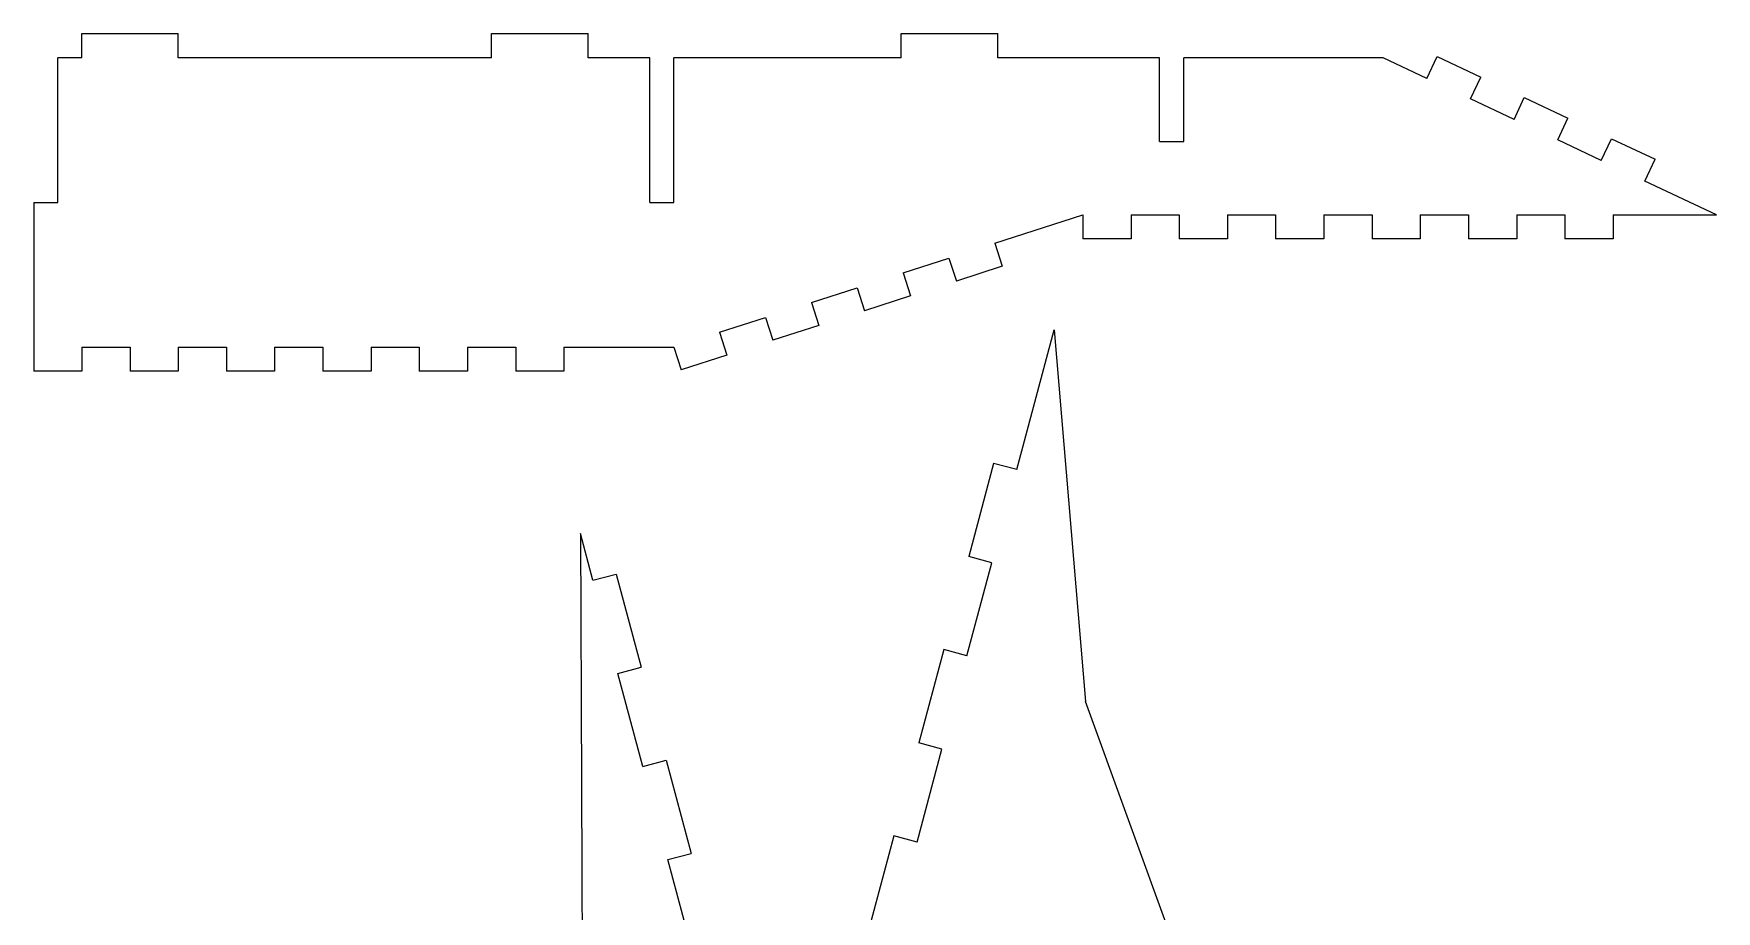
# Model space of a CAD drawing. Header units: inches. Extents: x -111 to 111, y -118 to 116.
# Drawn here: x -110.5 to 111.1, y 0.1 to 115.6 of the extents above; entities that cross this region are included whole.
import ezdxf

# ---------------------------------------------------------------- set-up
doc = ezdxf.new("R2010")
doc.units = ezdxf.units.IN
doc.header["$MEASUREMENT"] = 0

# ---------------------------------------------------------------- blocks, each defined once
blk = doc.blocks.new('block 2')
at = {"color": 7, "lineweight": 25, "true_color": 0xffffff}
blk.add_lwpolyline([(-5.44, 4.598), (-5.44, 3.504)], dxfattribs=at)
blk = doc.blocks.new('block 3')
at = {"color": 7, "lineweight": 25, "true_color": 0xffffff}
blk.add_lwpolyline([(-5.284, 4.598), (-5.284, 5.535)], dxfattribs=at)
blk = doc.blocks.new('block 4')
at = {"color": 7, "lineweight": 25, "true_color": 0xffffff}
blk.add_lwpolyline([(-5.128, 3.66), (-5.128, 3.504)], dxfattribs=at)
blk = doc.blocks.new('block 5')
at = {"color": 7, "lineweight": 25, "true_color": 0xffffff}
blk.add_lwpolyline([(-5.128, 5.535), (-5.128, 5.692)], dxfattribs=at)
blk = doc.blocks.new('block 6')
at = {"color": 7, "lineweight": 25, "true_color": 0xffffff}
blk.add_lwpolyline([(-4.815, 3.66), (-4.815, 3.504)], dxfattribs=at)
blk = doc.blocks.new('block 7')
at = {"color": 7, "lineweight": 25, "true_color": 0xffffff}
blk.add_lwpolyline([(-4.503, 3.66), (-4.503, 3.504)], dxfattribs=at)
blk = doc.blocks.new('block 8')
at = {"color": 7, "lineweight": 25, "true_color": 0xffffff}
blk.add_lwpolyline([(-4.503, 5.535), (-4.503, 5.692)], dxfattribs=at)
blk = doc.blocks.new('block 9')
at = {"color": 7, "lineweight": 25, "true_color": 0xffffff}
blk.add_lwpolyline([(-4.19, 3.66), (-4.19, 3.504)], dxfattribs=at)
blk = doc.blocks.new('block 10')
at = {"color": 7, "lineweight": 25, "true_color": 0xffffff}
blk.add_lwpolyline([(-3.878, 3.66), (-3.878, 3.504)], dxfattribs=at)
blk = doc.blocks.new('block 11')
at = {"color": 7, "lineweight": 25, "true_color": 0xffffff}
blk.add_lwpolyline([(-3.565, 3.66), (-3.565, 3.504)], dxfattribs=at)
blk = doc.blocks.new('block 12')
at = {"color": 7, "lineweight": 25, "true_color": 0xffffff}
blk.add_lwpolyline([(-3.253, 3.66), (-3.253, 3.504)], dxfattribs=at)
blk = doc.blocks.new('block 13')
at = {"color": 7, "lineweight": 25, "true_color": 0xffffff}
blk.add_lwpolyline([(-2.94, 3.66), (-2.94, 3.504)], dxfattribs=at)
blk = doc.blocks.new('block 14')
at = {"color": 7, "lineweight": 25, "true_color": 0xffffff}
blk.add_lwpolyline([(-2.628, 3.66), (-2.628, 3.504)], dxfattribs=at)
blk = doc.blocks.new('block 15')
at = {"color": 7, "lineweight": 25, "true_color": 0xffffff}
blk.add_lwpolyline([(-2.471, 5.535), (-2.471, 5.692)], dxfattribs=at)
blk = doc.blocks.new('block 16')
at = {"color": 7, "lineweight": 25, "true_color": 0xffffff}
blk.add_lwpolyline([(-2.315, 3.66), (-2.315, 3.504)], dxfattribs=at)
blk = doc.blocks.new('block 17')
at = {"color": 7, "lineweight": 25, "true_color": 0xffffff}
blk.add_lwpolyline([(-2.003, 3.66), (-2.003, 3.504)], dxfattribs=at)
blk = doc.blocks.new('block 18')
at = {"color": 7, "lineweight": 25, "true_color": 0xffffff}
blk.add_lwpolyline([(-1.846, 5.535), (-1.846, 5.692)], dxfattribs=at)
blk = doc.blocks.new('block 19')
at = {"color": 7, "lineweight": 25, "true_color": 0xffffff}
blk.add_lwpolyline([(-1.446, 4.598), (-1.446, 5.535)], dxfattribs=at)
blk = doc.blocks.new('block 20')
at = {"color": 7, "lineweight": 25, "true_color": 0xffffff}
blk.add_lwpolyline([(-1.29, 3.66), (-1.242, 3.512)], dxfattribs=at)
blk = doc.blocks.new('block 21')
at = {"color": 7, "lineweight": 25, "true_color": 0xffffff}
blk.add_lwpolyline([(-1.29, 4.598), (-1.29, 5.535)], dxfattribs=at)
blk = doc.blocks.new('block 22')
at = {"color": 7, "lineweight": 25, "true_color": 0xffffff}
blk.add_lwpolyline([(-2.003, 3.504), (-2.315, 3.504)], dxfattribs=at)
blk = doc.blocks.new('block 23')
at = {"color": 7, "lineweight": 25, "true_color": 0xffffff}
blk.add_lwpolyline([(-2.628, 3.504), (-2.94, 3.504)], dxfattribs=at)
blk = doc.blocks.new('block 24')
at = {"color": 7, "lineweight": 25, "true_color": 0xffffff}
blk.add_lwpolyline([(-3.253, 3.504), (-3.565, 3.504)], dxfattribs=at)
blk = doc.blocks.new('block 25')
at = {"color": 7, "lineweight": 25, "true_color": 0xffffff}
blk.add_lwpolyline([(-3.878, 3.504), (-4.19, 3.504)], dxfattribs=at)
blk = doc.blocks.new('block 26')
at = {"color": 7, "lineweight": 25, "true_color": 0xffffff}
blk.add_lwpolyline([(-4.503, 3.504), (-4.815, 3.504)], dxfattribs=at)
blk = doc.blocks.new('block 27')
at = {"color": 7, "lineweight": 25, "true_color": 0xffffff}
blk.add_lwpolyline([(-5.128, 3.504), (-5.44, 3.504)], dxfattribs=at)
blk = doc.blocks.new('block 28')
at = {"color": 7, "lineweight": 25, "true_color": 0xffffff}
blk.add_lwpolyline([(-0.993, 3.757), (-0.945, 3.608)], dxfattribs=at)
blk = doc.blocks.new('block 29')
at = {"color": 7, "lineweight": 25, "true_color": 0xffffff}
blk.add_lwpolyline([(-5.128, 3.66), (-4.815, 3.66)], dxfattribs=at)
blk = doc.blocks.new('block 30')
at = {"color": 7, "lineweight": 25, "true_color": 0xffffff}
blk.add_lwpolyline([(-4.503, 3.66), (-4.19, 3.66)], dxfattribs=at)
blk = doc.blocks.new('block 31')
at = {"color": 7, "lineweight": 25, "true_color": 0xffffff}
blk.add_lwpolyline([(-3.878, 3.66), (-3.565, 3.66)], dxfattribs=at)
blk = doc.blocks.new('block 32')
at = {"color": 7, "lineweight": 25, "true_color": 0xffffff}
blk.add_lwpolyline([(-3.253, 3.66), (-2.94, 3.66)], dxfattribs=at)
blk = doc.blocks.new('block 33')
at = {"color": 7, "lineweight": 25, "true_color": 0xffffff}
blk.add_lwpolyline([(-2.628, 3.66), (-2.315, 3.66)], dxfattribs=at)
blk = doc.blocks.new('block 34')
at = {"color": 7, "lineweight": 25, "true_color": 0xffffff}
blk.add_lwpolyline([(-2.003, 3.66), (-1.29, 3.66)], dxfattribs=at)
blk = doc.blocks.new('block 35')
at = {"color": 7, "lineweight": 25, "true_color": 0xffffff}
blk.add_lwpolyline([(-0.696, 3.853), (-0.647, 3.704)], dxfattribs=at)
blk = doc.blocks.new('block 36')
at = {"color": 7, "lineweight": 25, "true_color": 0xffffff}
blk.add_lwpolyline([(-0.398, 3.949), (-0.35, 3.8)], dxfattribs=at)
blk = doc.blocks.new('block 37')
at = {"color": 7, "lineweight": 25, "true_color": 0xffffff}
blk.add_lwpolyline([(4.8, 4.362), (4.487, 4.362)], dxfattribs=at)
blk = doc.blocks.new('block 38')
at = {"color": 7, "lineweight": 25, "true_color": 0xffffff}
blk.add_lwpolyline([(4.175, 4.362), (3.862, 4.362)], dxfattribs=at)
blk = doc.blocks.new('block 39')
at = {"color": 7, "lineweight": 25, "true_color": 0xffffff}
blk.add_lwpolyline([(3.55, 4.362), (3.237, 4.362)], dxfattribs=at)
blk = doc.blocks.new('block 40')
at = {"color": 7, "lineweight": 25, "true_color": 0xffffff}
blk.add_lwpolyline([(2.925, 4.362), (2.612, 4.362)], dxfattribs=at)
blk = doc.blocks.new('block 41')
at = {"color": 7, "lineweight": 25, "true_color": 0xffffff}
blk.add_lwpolyline([(2.3, 4.362), (1.987, 4.362)], dxfattribs=at)
blk = doc.blocks.new('block 42')
at = {"color": 7, "lineweight": 25, "true_color": 0xffffff}
blk.add_lwpolyline([(1.675, 4.362), (1.362, 4.362)], dxfattribs=at)
blk = doc.blocks.new('block 43')
at = {"color": 7, "lineweight": 25, "true_color": 0xffffff}
blk.add_lwpolyline([(1.675, 4.518), (1.987, 4.518)], dxfattribs=at)
blk = doc.blocks.new('block 44')
at = {"color": 7, "lineweight": 25, "true_color": 0xffffff}
blk.add_lwpolyline([(2.3, 4.518), (2.612, 4.518)], dxfattribs=at)
blk = doc.blocks.new('block 45')
at = {"color": 7, "lineweight": 25, "true_color": 0xffffff}
blk.add_lwpolyline([(2.925, 4.518), (3.237, 4.518)], dxfattribs=at)
blk = doc.blocks.new('block 46')
at = {"color": 7, "lineweight": 25, "true_color": 0xffffff}
blk.add_lwpolyline([(3.55, 4.518), (3.862, 4.518)], dxfattribs=at)
blk = doc.blocks.new('block 47')
at = {"color": 7, "lineweight": 25, "true_color": 0xffffff}
blk.add_lwpolyline([(4.175, 4.518), (4.487, 4.518)], dxfattribs=at)
blk = doc.blocks.new('block 48')
at = {"color": 7, "lineweight": 25, "true_color": 0xffffff}
blk.add_lwpolyline([(4.8, 4.518), (5.47, 4.518)], dxfattribs=at)
blk = doc.blocks.new('block 49')
at = {"color": 7, "lineweight": 25, "true_color": 0xffffff}
blk.add_lwpolyline([(-5.44, 4.598), (-5.284, 4.598)], dxfattribs=at)
blk = doc.blocks.new('block 50')
at = {"color": 7, "lineweight": 25, "true_color": 0xffffff}
blk.add_lwpolyline([(-1.446, 4.598), (-1.29, 4.598)], dxfattribs=at)
blk = doc.blocks.new('block 51')
at = {"color": 7, "lineweight": 25, "true_color": 0xffffff}
blk.add_lwpolyline([(-0.101, 4.045), (-0.053, 3.896)], dxfattribs=at)
blk = doc.blocks.new('block 52')
at = {"color": 7, "lineweight": 25, "true_color": 0xffffff}
blk.add_lwpolyline([(0.197, 4.141), (0.245, 3.992)], dxfattribs=at)
blk = doc.blocks.new('block 53')
at = {"color": 7, "lineweight": 25, "true_color": 0xffffff}
blk.add_lwpolyline([(0.185, 5.535), (0.185, 5.692)], dxfattribs=at)
blk = doc.blocks.new('block 54')
at = {"color": 7, "lineweight": 25, "true_color": 0xffffff}
blk.add_lwpolyline([(1.86, 4.993), (2.016, 4.993)], dxfattribs=at)
blk = doc.blocks.new('block 55')
at = {"color": 7, "lineweight": 25, "true_color": 0xffffff}
blk.add_lwpolyline([(0.494, 4.237), (0.542, 4.088)], dxfattribs=at)
blk = doc.blocks.new('block 56')
at = {"color": 7, "lineweight": 25, "true_color": 0xffffff}
blk.add_lwpolyline([(-0.993, 3.757), (-0.696, 3.853)], dxfattribs=at)
blk = doc.blocks.new('block 57')
at = {"color": 7, "lineweight": 25, "true_color": 0xffffff}
blk.add_lwpolyline([(-0.398, 3.949), (-0.101, 4.045)], dxfattribs=at)
blk = doc.blocks.new('block 58')
at = {"color": 7, "lineweight": 25, "true_color": 0xffffff}
blk.add_lwpolyline([(0.197, 4.141), (0.494, 4.237)], dxfattribs=at)
blk = doc.blocks.new('block 59')
at = {"color": 7, "lineweight": 25, "true_color": 0xffffff}
blk.add_lwpolyline([(0.791, 4.333), (1.362, 4.518)], dxfattribs=at)
blk = doc.blocks.new('block 60')
at = {"color": 7, "lineweight": 25, "true_color": 0xffffff}
blk.add_lwpolyline([(0.839, 4.185), (0.542, 4.088)], dxfattribs=at)
blk = doc.blocks.new('block 61')
at = {"color": 7, "lineweight": 25, "true_color": 0xffffff}
blk.add_lwpolyline([(0.245, 3.992), (-0.053, 3.896)], dxfattribs=at)
blk = doc.blocks.new('block 62')
at = {"color": 7, "lineweight": 25, "true_color": 0xffffff}
blk.add_lwpolyline([(-0.35, 3.8), (-0.647, 3.704)], dxfattribs=at)
blk = doc.blocks.new('block 63')
at = {"color": 7, "lineweight": 25, "true_color": 0xffffff}
blk.add_lwpolyline([(-0.945, 3.608), (-1.242, 3.512)], dxfattribs=at)
blk = doc.blocks.new('block 64')
at = {"color": 7, "lineweight": 25, "true_color": 0xffffff}
blk.add_lwpolyline([(0.791, 4.333), (0.839, 4.185)], dxfattribs=at)
blk = doc.blocks.new('block 65')
at = {"color": 7, "lineweight": 25, "true_color": 0xffffff}
blk.add_lwpolyline([(0.81, 5.535), (0.81, 5.692)], dxfattribs=at)
blk = doc.blocks.new('block 66')
at = {"color": 7, "lineweight": 25, "true_color": 0xffffff}
blk.add_lwpolyline([(3.31, 5.535), (2.016, 5.535)], dxfattribs=at)
blk = doc.blocks.new('block 67')
at = {"color": 7, "lineweight": 25, "true_color": 0xffffff}
blk.add_lwpolyline([(1.86, 5.535), (0.81, 5.535)], dxfattribs=at)
blk = doc.blocks.new('block 68')
at = {"color": 7, "lineweight": 25, "true_color": 0xffffff}
blk.add_lwpolyline([(0.185, 5.535), (-1.29, 5.535)], dxfattribs=at)
blk = doc.blocks.new('block 69')
at = {"color": 7, "lineweight": 25, "true_color": 0xffffff}
blk.add_lwpolyline([(-1.446, 5.535), (-1.846, 5.535)], dxfattribs=at)
blk = doc.blocks.new('block 70')
at = {"color": 7, "lineweight": 25, "true_color": 0xffffff}
blk.add_lwpolyline([(-2.471, 5.535), (-4.503, 5.535)], dxfattribs=at)
blk = doc.blocks.new('block 71')
at = {"color": 7, "lineweight": 25, "true_color": 0xffffff}
blk.add_lwpolyline([(-5.128, 5.535), (-5.284, 5.535)], dxfattribs=at)
blk = doc.blocks.new('block 72')
at = {"color": 7, "lineweight": 25, "true_color": 0xffffff}
blk.add_lwpolyline([(-5.128, 5.692), (-4.503, 5.692)], dxfattribs=at)
blk = doc.blocks.new('block 73')
at = {"color": 7, "lineweight": 25, "true_color": 0xffffff}
blk.add_lwpolyline([(-2.471, 5.692), (-1.846, 5.692)], dxfattribs=at)
blk = doc.blocks.new('block 74')
at = {"color": 7, "lineweight": 25, "true_color": 0xffffff}
blk.add_lwpolyline([(0.185, 5.692), (0.81, 5.692)], dxfattribs=at)
blk = doc.blocks.new('block 75')
at = {"color": 7, "lineweight": 25, "true_color": 0xffffff}
blk.add_lwpolyline([(1.362, 4.518), (1.362, 4.362)], dxfattribs=at)
blk = doc.blocks.new('block 76')
at = {"color": 7, "lineweight": 25, "true_color": 0xffffff}
blk.add_lwpolyline([(1.675, 4.518), (1.675, 4.362)], dxfattribs=at)
blk = doc.blocks.new('block 77')
at = {"color": 7, "lineweight": 25, "true_color": 0xffffff}
blk.add_lwpolyline([(1.86, 4.993), (1.86, 5.535)], dxfattribs=at)
blk = doc.blocks.new('block 78')
at = {"color": 7, "lineweight": 25, "true_color": 0xffffff}
blk.add_lwpolyline([(1.987, 4.518), (1.987, 4.362)], dxfattribs=at)
blk = doc.blocks.new('block 79')
at = {"color": 7, "lineweight": 25, "true_color": 0xffffff}
blk.add_lwpolyline([(2.016, 4.993), (2.016, 5.535)], dxfattribs=at)
blk = doc.blocks.new('block 80')
at = {"color": 7, "lineweight": 25, "true_color": 0xffffff}
blk.add_lwpolyline([(5.47, 4.518), (5.006, 4.736)], dxfattribs=at)
blk = doc.blocks.new('block 81')
at = {"color": 7, "lineweight": 25, "true_color": 0xffffff}
blk.add_lwpolyline([(4.723, 4.869), (4.441, 5.003)], dxfattribs=at)
blk = doc.blocks.new('block 82')
at = {"color": 7, "lineweight": 25, "true_color": 0xffffff}
blk.add_lwpolyline([(4.158, 5.136), (3.875, 5.269)], dxfattribs=at)
blk = doc.blocks.new('block 83')
at = {"color": 7, "lineweight": 25, "true_color": 0xffffff}
blk.add_lwpolyline([(3.592, 5.402), (3.31, 5.535)], dxfattribs=at)
blk = doc.blocks.new('block 84')
at = {"color": 7, "lineweight": 25, "true_color": 0xffffff}
blk.add_lwpolyline([(2.3, 4.518), (2.3, 4.362)], dxfattribs=at)
blk = doc.blocks.new('block 85')
at = {"color": 7, "lineweight": 25, "true_color": 0xffffff}
blk.add_lwpolyline([(2.612, 4.518), (2.612, 4.362)], dxfattribs=at)
blk = doc.blocks.new('block 86')
at = {"color": 7, "lineweight": 25, "true_color": 0xffffff}
blk.add_lwpolyline([(3.659, 5.544), (3.942, 5.41)], dxfattribs=at)
blk = doc.blocks.new('block 87')
at = {"color": 7, "lineweight": 25, "true_color": 0xffffff}
blk.add_lwpolyline([(4.224, 5.277), (4.507, 5.144)], dxfattribs=at)
blk = doc.blocks.new('block 88')
at = {"color": 7, "lineweight": 25, "true_color": 0xffffff}
blk.add_lwpolyline([(4.79, 5.011), (5.072, 4.878)], dxfattribs=at)
blk = doc.blocks.new('block 89')
at = {"color": 7, "lineweight": 25, "true_color": 0xffffff}
blk.add_lwpolyline([(2.925, 4.518), (2.925, 4.362)], dxfattribs=at)
blk = doc.blocks.new('block 90')
at = {"color": 7, "lineweight": 25, "true_color": 0xffffff}
blk.add_lwpolyline([(3.592, 5.402), (3.659, 5.544)], dxfattribs=at)
blk = doc.blocks.new('block 91')
at = {"color": 7, "lineweight": 25, "true_color": 0xffffff}
blk.add_lwpolyline([(3.237, 4.518), (3.237, 4.362)], dxfattribs=at)
blk = doc.blocks.new('block 92')
at = {"color": 7, "lineweight": 25, "true_color": 0xffffff}
blk.add_lwpolyline([(3.875, 5.269), (3.942, 5.41)], dxfattribs=at)
blk = doc.blocks.new('block 93')
at = {"color": 7, "lineweight": 25, "true_color": 0xffffff}
blk.add_lwpolyline([(3.55, 4.518), (3.55, 4.362)], dxfattribs=at)
blk = doc.blocks.new('block 94')
at = {"color": 7, "lineweight": 25, "true_color": 0xffffff}
blk.add_lwpolyline([(4.158, 5.136), (4.224, 5.277)], dxfattribs=at)
blk = doc.blocks.new('block 95')
at = {"color": 7, "lineweight": 25, "true_color": 0xffffff}
blk.add_lwpolyline([(3.862, 4.518), (3.862, 4.362)], dxfattribs=at)
blk = doc.blocks.new('block 96')
at = {"color": 7, "lineweight": 25, "true_color": 0xffffff}
blk.add_lwpolyline([(4.441, 5.003), (4.507, 5.144)], dxfattribs=at)
blk = doc.blocks.new('block 97')
at = {"color": 7, "lineweight": 25, "true_color": 0xffffff}
blk.add_lwpolyline([(4.175, 4.518), (4.175, 4.362)], dxfattribs=at)
blk = doc.blocks.new('block 98')
at = {"color": 7, "lineweight": 25, "true_color": 0xffffff}
blk.add_lwpolyline([(4.487, 4.518), (4.487, 4.362)], dxfattribs=at)
blk = doc.blocks.new('block 99')
at = {"color": 7, "lineweight": 25, "true_color": 0xffffff}
blk.add_lwpolyline([(4.723, 4.869), (4.79, 5.011)], dxfattribs=at)
blk = doc.blocks.new('block 100')
at = {"color": 7, "lineweight": 25, "true_color": 0xffffff}
blk.add_lwpolyline([(5.006, 4.736), (5.072, 4.878)], dxfattribs=at)
blk = doc.blocks.new('block 101')
at = {"color": 7, "lineweight": 25, "true_color": 0xffffff}
blk.add_lwpolyline([(4.8, 4.518), (4.8, 4.362)], dxfattribs=at)
blk = doc.blocks.new('block 154')
at = {"color": 7, "lineweight": 25, "true_color": 0xffffff}
blk.add_lwpolyline([(-1.895, 2.451), (-1.881, -0.823)], dxfattribs=at)
blk = doc.blocks.new('block 179')
at = {"color": 7, "lineweight": 25, "true_color": 0xffffff}
blk.add_lwpolyline([(-1.167, -0.266), (-1.329, 0.338)], dxfattribs=at)
blk = doc.blocks.new('block 180')
at = {"color": 7, "lineweight": 25, "true_color": 0xffffff}
blk.add_lwpolyline([(-1.491, 0.942), (-1.653, 1.545)], dxfattribs=at)
blk = doc.blocks.new('block 181')
at = {"color": 7, "lineweight": 25, "true_color": 0xffffff}
blk.add_lwpolyline([(-1.814, 2.149), (-1.895, 2.451)], dxfattribs=at)
blk = doc.blocks.new('block 196')
at = {"color": 7, "lineweight": 25, "true_color": 0xffffff}
blk.add_lwpolyline([(-1.663, 2.189), (-1.502, 1.586)], dxfattribs=at)
blk = doc.blocks.new('block 197')
at = {"color": 7, "lineweight": 25, "true_color": 0xffffff}
blk.add_lwpolyline([(-1.34, 0.982), (-1.178, 0.378)], dxfattribs=at)
blk = doc.blocks.new('block 207')
at = {"color": 7, "lineweight": 25, "true_color": 0xffffff}
blk.add_lwpolyline([(0.783, 2.906), (0.622, 2.303)], dxfattribs=at)
blk = doc.blocks.new('block 208')
at = {"color": 7, "lineweight": 25, "true_color": 0xffffff}
blk.add_lwpolyline([(0.46, 1.699), (0.298, 1.095)], dxfattribs=at)
blk = doc.blocks.new('block 209')
at = {"color": 7, "lineweight": 25, "true_color": 0xffffff}
blk.add_lwpolyline([(0.136, 0.492), (-0.025, -0.112)], dxfattribs=at)
blk = doc.blocks.new('block 211')
at = {"color": 7, "lineweight": 25, "true_color": 0xffffff}
blk.add_lwpolyline([(0.287, 0.451), (0.449, 1.055)], dxfattribs=at)
blk = doc.blocks.new('block 212')
at = {"color": 7, "lineweight": 25, "true_color": 0xffffff}
blk.add_lwpolyline([(0.611, 1.659), (0.772, 2.262)], dxfattribs=at)
blk = doc.blocks.new('block 213')
at = {"color": 7, "lineweight": 25, "true_color": 0xffffff}
blk.add_lwpolyline([(0.934, 2.866), (1.177, 3.772)], dxfattribs=at)
blk = doc.blocks.new('block 254')
at = {"color": 7, "lineweight": 25, "true_color": 0xffffff}
blk.add_lwpolyline([(1.177, 3.772), (1.379, 1.362)], dxfattribs=at)
blk = doc.blocks.new('block 259')
at = {"color": 7, "lineweight": 25, "true_color": 0xffffff}
blk.add_lwpolyline([(-1.329, 0.338), (-1.178, 0.378)], dxfattribs=at)
blk = doc.blocks.new('block 260')
at = {"color": 7, "lineweight": 25, "true_color": 0xffffff}
blk.add_lwpolyline([(0.287, 0.451), (0.136, 0.492)], dxfattribs=at)
blk = doc.blocks.new('block 263')
at = {"color": 7, "lineweight": 25, "true_color": 0xffffff}
blk.add_lwpolyline([(-1.491, 0.942), (-1.34, 0.982)], dxfattribs=at)
blk = doc.blocks.new('block 264')
at = {"color": 7, "lineweight": 25, "true_color": 0xffffff}
blk.add_lwpolyline([(0.449, 1.055), (0.298, 1.095)], dxfattribs=at)
blk = doc.blocks.new('block 266')
at = {"color": 7, "lineweight": 25, "true_color": 0xffffff}
blk.add_lwpolyline([(2.207, -0.914), (1.379, 1.362)], dxfattribs=at)
blk = doc.blocks.new('block 268')
at = {"color": 7, "lineweight": 25, "true_color": 0xffffff}
blk.add_lwpolyline([(0.611, 1.659), (0.46, 1.699)], dxfattribs=at)
blk = doc.blocks.new('block 269')
at = {"color": 7, "lineweight": 25, "true_color": 0xffffff}
blk.add_lwpolyline([(-1.653, 1.545), (-1.502, 1.586)], dxfattribs=at)
blk = doc.blocks.new('block 271')
at = {"color": 7, "lineweight": 25, "true_color": 0xffffff}
blk.add_lwpolyline([(-1.814, 2.149), (-1.663, 2.189)], dxfattribs=at)
blk = doc.blocks.new('block 272')
at = {"color": 7, "lineweight": 25, "true_color": 0xffffff}
blk.add_lwpolyline([(0.772, 2.262), (0.622, 2.303)], dxfattribs=at)
blk = doc.blocks.new('block 274')
at = {"color": 7, "lineweight": 25, "true_color": 0xffffff}
blk.add_lwpolyline([(0.934, 2.866), (0.783, 2.906)], dxfattribs=at)

msp = doc.modelspace()

# ---------------------------------------------------------------- block references
at = {"xscale": 20.31238, "yscale": 20.31238, "zscale": 20.31238}
for name in ['block 5', 'block 72', 'block 8', 'block 15', 'block 73', 'block 18', 'block 53', 'block 74', 'block 65', 'block 3', 'block 71', 'block 70', 'block 69', 'block 19', 'block 21', 'block 68', 'block 67', 'block 77', 'block 66', 'block 79', 'block 83', 'block 90', 'block 86', 'block 92', 'block 82', 'block 94', 'block 87', 'block 96', 'block 54', 'block 81', 'block 99', 'block 88', 'block 100', 'block 80', 'block 2', 'block 49', 'block 50', 'block 59', 'block 75', 'block 43', 'block 76', 'block 78', 'block 44', 'block 84', 'block 85', 'block 45', 'block 89', 'block 91', 'block 46', 'block 93', 'block 95', 'block 47', 'block 97', 'block 98', 'block 48', 'block 101', 'block 64', 'block 42', 'block 41', 'block 40', 'block 39', 'block 38', 'block 37', 'block 58', 'block 55', 'block 60', 'block 57', 'block 51', 'block 52', 'block 36', 'block 61', 'block 56', 'block 35', 'block 28', 'block 62', 'block 213', 'block 254', 'block 4', 'block 29', 'block 6', 'block 7', 'block 30', 'block 9', 'block 10', 'block 31', 'block 11', 'block 12', 'block 32', 'block 13', 'block 14', 'block 33', 'block 16', 'block 17', 'block 34', 'block 20', 'block 63', 'block 27', 'block 26', 'block 25', 'block 24', 'block 23', 'block 22', 'block 207', 'block 274', 'block 154', 'block 181', 'block 272', 'block 271', 'block 196', 'block 212', 'block 208', 'block 268', 'block 269', 'block 180', 'block 266', 'block 264', 'block 263', 'block 197', 'block 211', 'block 209', 'block 260', 'block 259', 'block 179']:
    msp.add_blockref(name, (0, 0), dxfattribs=at)

doc.saveas('drawing.dxf')
